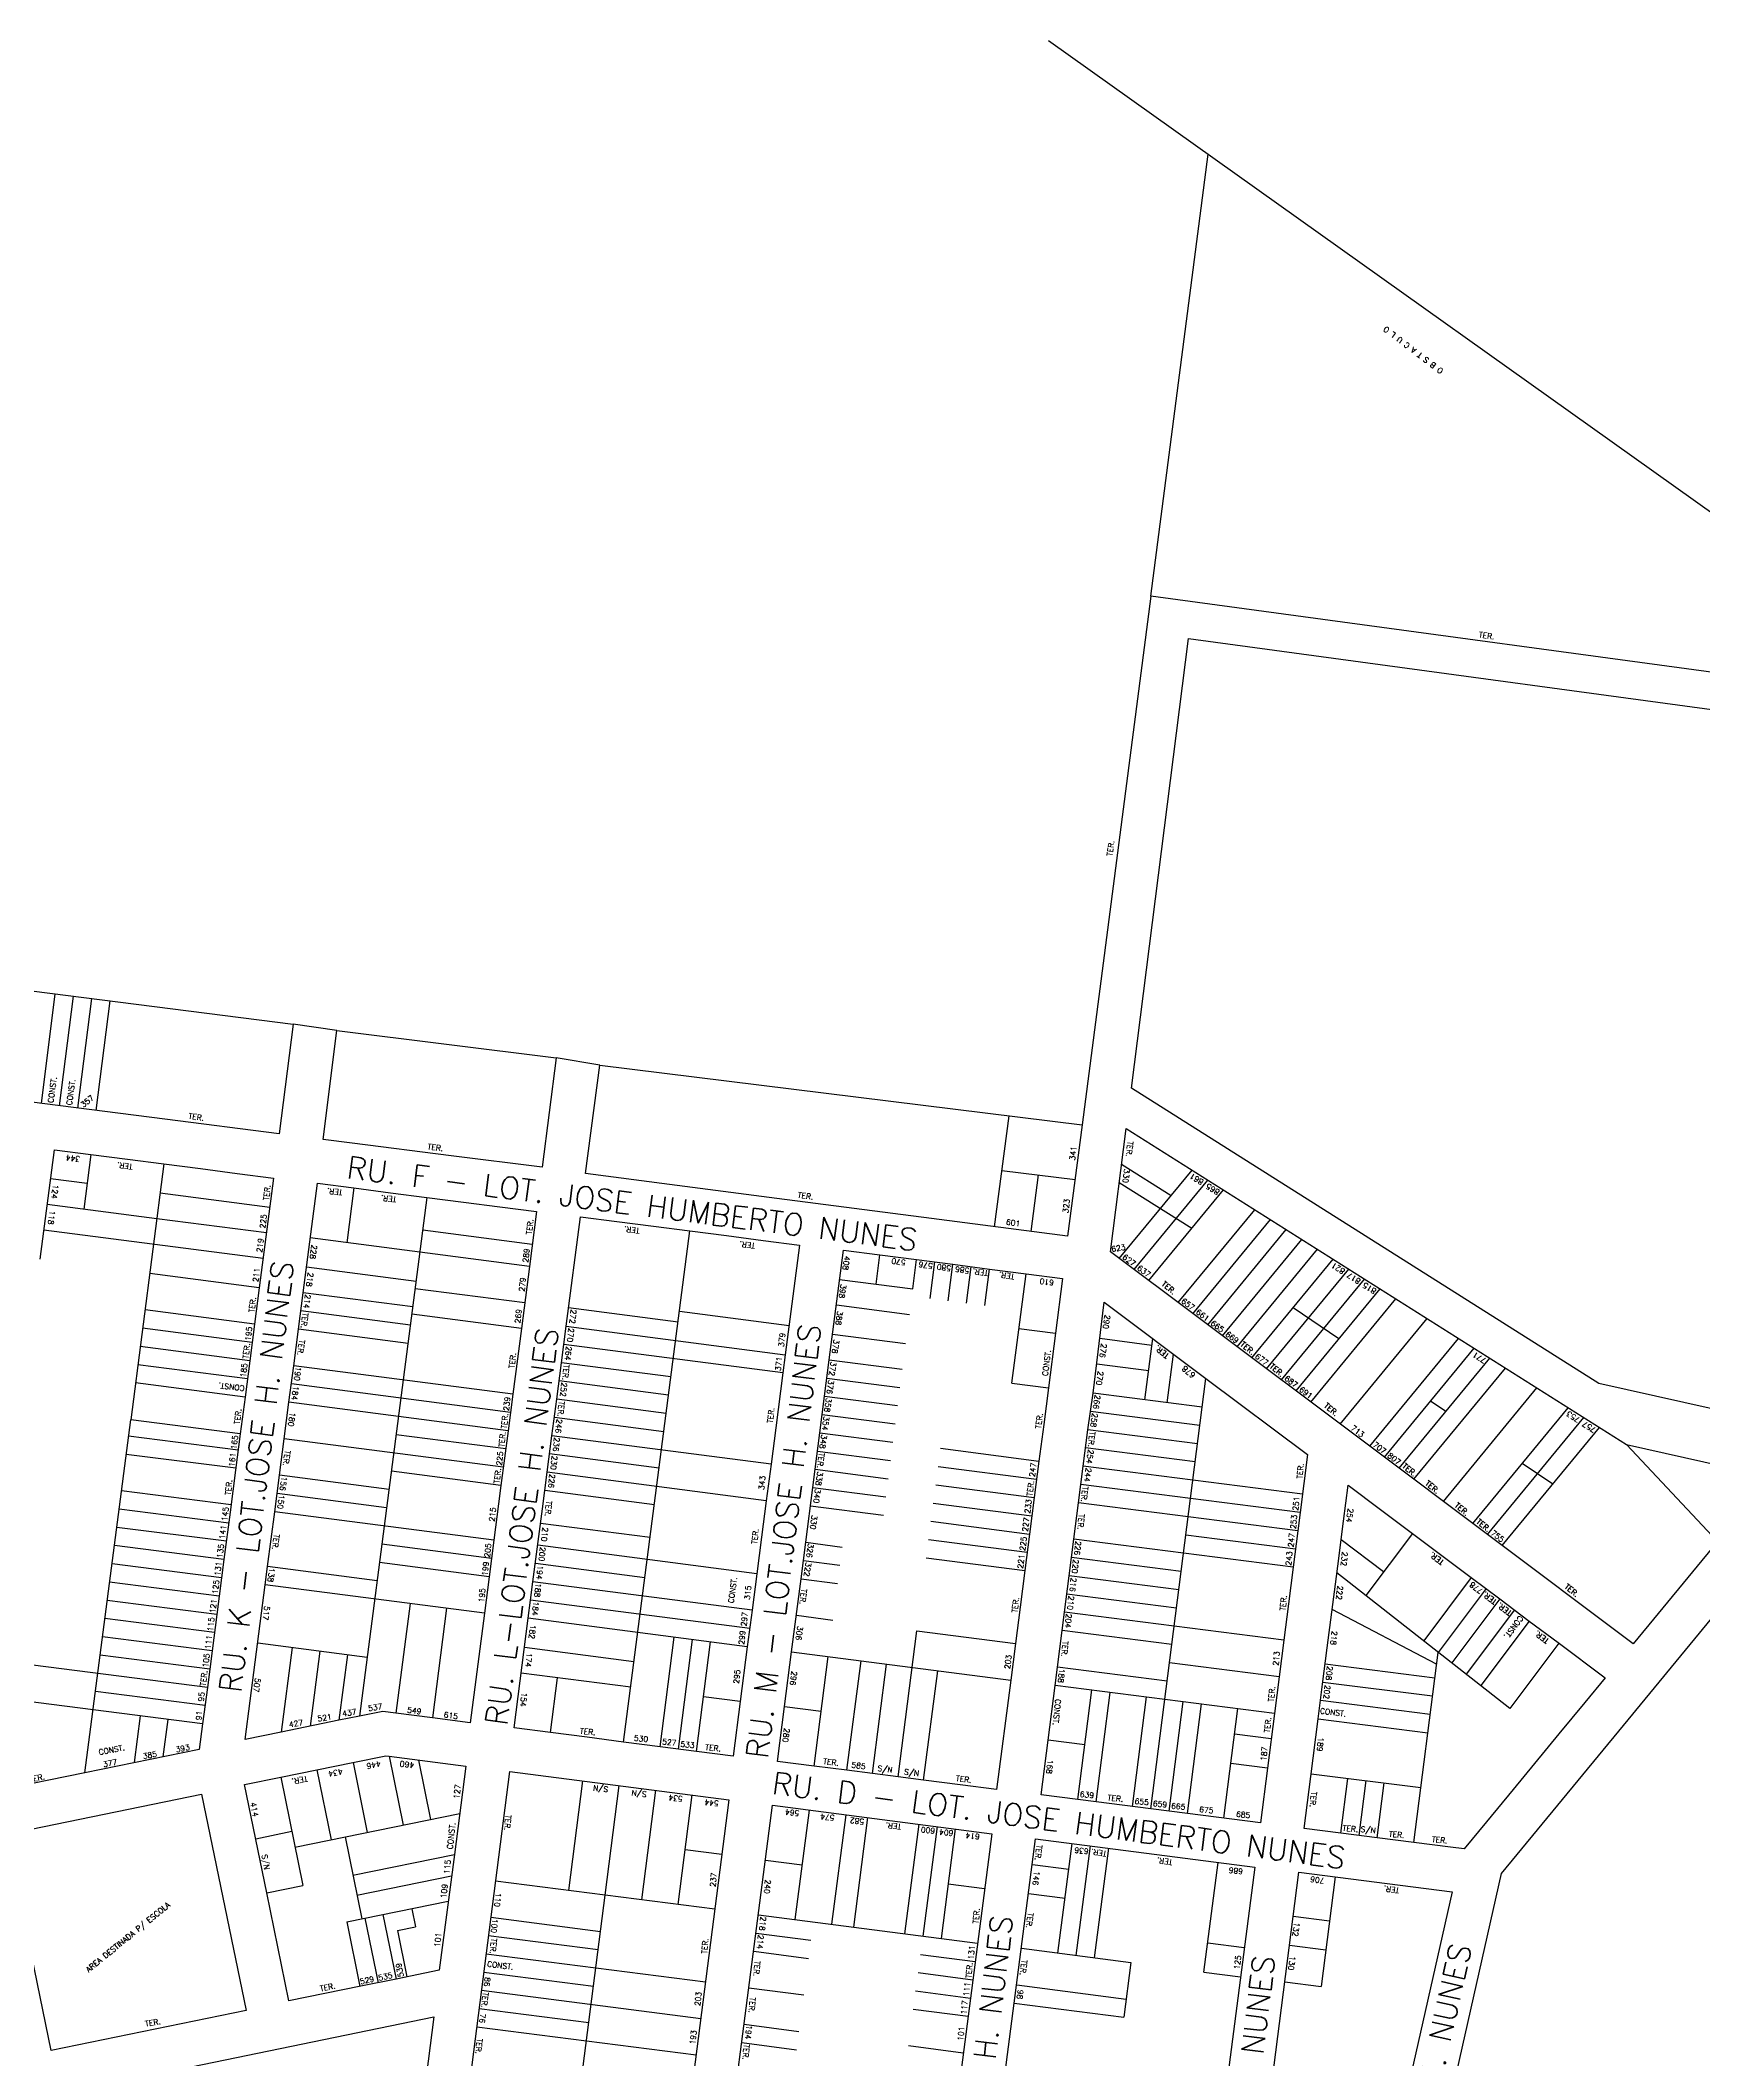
# Model space of a CAD drawing. Extents: x 714896 to 749292, y 8417558 to 8447149.
# Drawn here: x 738343 to 738794, y 8428722 to 8429270 of the extents above; entities that cross this region are included whole.
import ezdxf

# ---------------------------------------------------------------- set-up
doc = ezdxf.new("R2010")
doc.units = 0
doc.header["$MEASUREMENT"] = 0
for name, color, linetype in [('LOTE', 7, 'CONTINUOUS'), ('NUM-PORTA', 7, 'CONTINUOUS'), ('QUADRA', 6, 'CONTINUOUS'), ('TEXTO', 7, 'CONTINUOUS'), ('TEXTODERUA', 3, 'CONTINUOUS')]:
    doc.layers.add(name, color=color, linetype=linetype)
doc.styles.add('ROMANS', font='ROMANS.SHX', dxfattribs={"height": 1.5})

msp = doc.modelspace()

# ---------------------------------------------------------------- linework, layer by layer
at = {"layer": 'LOTE', "color": 7}
for p, q in [((738301.92, 8429016.71), (738411.15, 8429002.79)), ((738707.27, 8428854.04, 477.49), (738695.73, 8428862.69, 477.49)), ((738715.11, 8428864.49, 477.49), (738702.46, 8428847.61, 477.49)), ((738741.57, 8428816.95, 477.49), (738694.59, 8428853.77, 477.49)), ((738731.11, 8428852.5, 477.49), (738718.2, 8428835.27, 477.49)), ((738735.11, 8428849.5, 477.49), (738722.07, 8428832.1, 477.49)), ((738738.87, 8428846.68, 477.49), (738725.83, 8428829.29, 477.49)), ((738721.68, 8428829, 477.49), (738693.33, 8428843.85, 477.49)), ((738742.87, 8428843.68, 477.49), (738729.76, 8428826.2, 477.49)), ((738746.87, 8428840.68, 477.49), (738733.7, 8428823.12, 477.49)), ((738754.87, 8428834.69, 477.49), (738741.57, 8428816.95, 477.49)), ((738721.19, 8428825.17, 477.49), (738691.43, 8428828.97, 477.49)), ((738719.93, 8428815.26, 477.49), (738690.17, 8428819.05, 477.49)), ((738720.56, 8428820.22, 477.49), (738690.8, 8428824.01, 477.49)), ((738689.54, 8428814.09, 477.49), (738719.3, 8428810.3, 477.49)), ((738687.64, 8428799.21, 477.49), (738717.4, 8428795.42, 477.49))]:
    msp.add_line(p, q, dxfattribs=at)
for points in [[(738644.07, 8429119.05), (738659.66, 8429239.14)], [(738342.77, 8428981.26), (738346.56, 8429011.02)], [(738347.73, 8428980.63), (738351.52, 8429010.39)], [(738352.69, 8428979.99), (738356.48, 8429009.75)], [(738357.65, 8428979.36), (738361.44, 8429009.12)], [(738423.03, 8429001.09), (738482.58, 8428993.69)], [(738494.41, 8428991.66), (738625.42, 8428975.49)], [(738601.66, 8428947.8), (738605.57, 8428977.94)], [(738603.64, 8428963.06), (738623.49, 8428960.61)], [(738611.58, 8428946.52), (738613.57, 8428961.84)], [(738635.52, 8428939.15), (738655.31, 8428963.16)], [(738636.15, 8428964.76), (738649.61, 8428956.26)], [(738635.52, 8428959.8), (738655.22, 8428947.35)], [(738639.52, 8428936.16), (738659.56, 8428960.47)], [(738643.52, 8428933.16), (738663.82, 8428957.78)], [(738651.52, 8428927.16), (738672.33, 8428952.41)], [(738655.52, 8428924.16), (738676.59, 8428949.72)], [(738659.52, 8428921.16), (738680.84, 8428947.03)], [(738663.52, 8428918.16), (738685.1, 8428944.34)], [(738667.52, 8428915.16), (738689.36, 8428941.65)], [(738671.53, 8428912.16), (738693.61, 8428938.96)], [(738675.53, 8428909.16), (738697.87, 8428936.27)], [(738679.53, 8428906.16), (738702.12, 8428933.58)], [(738683.53, 8428903.17), (738706.38, 8428930.89)], [(738695.16, 8428917.29), (738682.72, 8428925.74)], [(738687.53, 8428900.17), (738710.64, 8428928.21)], [(738695.53, 8428894.17), (738719.15, 8428922.83)], [(738703.53, 8428888.17), (738727.66, 8428917.45)], [(738707.53, 8428885.17), (738731.92, 8428914.76)], [(738711.53, 8428882.17), (738736.18, 8428912.07)], [(738715.53, 8428879.17), (738740.43, 8428909.38)], [(738723.53, 8428873.17), (738748.94, 8428904)], [(738724.21, 8428897.55), (738720.06, 8428900.37)], [(738731.54, 8428867.18), (738757.46, 8428898.63)], [(738735.54, 8428864.18), (738761.71, 8428895.94)], [(738739.54, 8428861.18), (738765.97, 8428893.25)], [(738797.99, 8428862.26), (738773.23, 8428888.66)], [(738753.25, 8428877.82), (738744.95, 8428883.45)], [(738551.3, 8428789.34), (738547.43, 8428759.59)], [(738561.22, 8428788.05), (738557.35, 8428758.3)], [(738567.17, 8428787.28), (738563.3, 8428757.53)], [(738581.05, 8428785.47), (738577.18, 8428755.72)], [(738586.01, 8428784.83), (738582.14, 8428755.08)], [(738590.97, 8428784.19), (738587.1, 8428754.44)], [(738539.45, 8428775.75), (738549.37, 8428774.46)], [(738618.86, 8428750.49), (738622.72, 8428780.24)], [(738623.82, 8428749.84), (738627.68, 8428779.59)], [(738628.77, 8428749.2), (738632.64, 8428778.95)], [(738658.52, 8428745.33), (738662.39, 8428775.08)], [(738611.9, 8428774.58), (738621.82, 8428773.3)], [(738694.15, 8428771.16), (738690.35, 8428741.4)], [(738589.03, 8428769.31), (738598.95, 8428768.02)], [(738610.87, 8428766.65), (738620.79, 8428765.36)], [(738537.52, 8428760.88), (738597.02, 8428753.15)], [(738682.71, 8428760.52), (738692.63, 8428759.26)], [(738536.87, 8428755.92), (738551.75, 8428753.98)], [(738659.55, 8428753.27), (738669.47, 8428751.98)], [(738536.23, 8428750.96), (738551.11, 8428749.03)], [(738581.5, 8428750.12), (738596.37, 8428748.19)], [(738608.94, 8428751.77), (738638.69, 8428747.91)], [(738638.69, 8428747.91), (738636.76, 8428733.04)], [(738681.7, 8428752.58), (738691.62, 8428751.32)], [(738580.86, 8428745.16), (738595.73, 8428743.23)], [(738658.52, 8428745.33), (738668.44, 8428744.05)], [(738680.44, 8428742.66), (738690.35, 8428741.4)], [(738534.94, 8428741.04), (738549.82, 8428739.11)], [(738580.21, 8428740.2), (738595.09, 8428738.27)], [(738607.01, 8428736.9), (738636.76, 8428733.04)], [(738607.65, 8428741.86), (738637.4, 8428737.99)], [(738533.65, 8428731.13), (738548.53, 8428729.19)], [(738579.57, 8428735.25), (738594.44, 8428733.31)], [(738533.01, 8428726.17), (738547.89, 8428724.23)], [(738578.28, 8428725.33), (738593.15, 8428723.4)]]:
    msp.add_lwpolyline(points, dxfattribs=at)
at = {"layer": 'LOTE', "color": 7, "elevation": 477.49}
for points in [[(738356.24, 8428967.42), (738354.31, 8428952.55)], [(738376.08, 8428964.84), (738367.05, 8428895.36)], [(738355.21, 8428959.49), (738345.3, 8428960.77)], [(738404.8, 8428953.05), (738375.05, 8428956.91)], [(738374.14, 8428949.97), (738344.39, 8428953.83)], [(738402.99, 8428939.16), (738343.49, 8428946.89)], [(738403.9, 8428946.11), (738374.14, 8428949.97)], [(738569.49, 8428932.19), (738570.51, 8428940.13)], [(738401.96, 8428931.23), (738372.21, 8428935.09)], [(738579.41, 8428930.91), (738580.43, 8428938.85)], [(738584.11, 8428928.29), (738585.39, 8428938.21)], [(738589.07, 8428927.65), (738590.35, 8428937.57)], [(738594.03, 8428927.01), (738595.31, 8428936.93)], [(738598.99, 8428926.37), (738600.27, 8428936.29)], [(738606.35, 8428905.26), (738610.18, 8428935.01)], [(738559.57, 8428933.47), (738579.41, 8428930.91)], [(738400.68, 8428921.31), (738370.93, 8428925.18)], [(738558.68, 8428926.53), (738578.51, 8428923.97)], [(738400.03, 8428916.36), (738370.28, 8428920.22)], [(738557.65, 8428918.6), (738577.49, 8428916.04)], [(738608.27, 8428920.14), (738618.18, 8428918.86)], [(738399.39, 8428911.4), (738369.64, 8428915.26)], [(738644.39, 8428915.56), (738630.23, 8428917.43)], [(738642.49, 8428900.74), (738644.62, 8428917.38)], [(738648.53, 8428899.97), (738650.22, 8428913.17)], [(738398.74, 8428906.44), (738368.99, 8428910.3)], [(738556.12, 8428906.69), (738575.95, 8428904.14)], [(738556.76, 8428911.65), (738576.59, 8428909.1)], [(738643.5, 8428908.62), (738629.39, 8428910.48)], [(738644.08, 8428789.65), (738659.02, 8428906.57)], [(738398.1, 8428901.48), (738368.35, 8428905.34)], [(738555.48, 8428901.73), (738575.32, 8428899.18)], [(738606.35, 8428905.26), (738616.27, 8428903.98)], [(738658.02, 8428898.76), (738628.44, 8428902.54)], [(738554.84, 8428896.78), (738574.68, 8428894.22)], [(738657.38, 8428893.8), (738627.72, 8428897.59)], [(738354.6, 8428799.47), (738367.05, 8428895.36)], [(738396.23, 8428887.12), (738366.47, 8428890.91)], [(738396.81, 8428891.56), (738367.05, 8428895.36)], [(738554.2, 8428891.82), (738574.04, 8428889.26)], [(738656.75, 8428888.84), (738626.99, 8428892.64)], [(738395.59, 8428882.16), (738365.83, 8428885.95)], [(738553.56, 8428886.86), (738573.4, 8428884.3)], [(738586.93, 8428887.6), (738613.71, 8428884.14)], [(738656.12, 8428883.88), (738626.36, 8428887.68)], [(738552.92, 8428881.9), (738572.76, 8428879.34)], [(738586.29, 8428882.64), (738613.07, 8428879.19)], [(738685.24, 8428875.12), (738625.73, 8428882.72)], [(738394.3, 8428872.24), (738364.54, 8428876.04)], [(738552.28, 8428876.94), (738572.12, 8428874.38)], [(738585.65, 8428877.68), (738612.43, 8428874.23)], [(738684.61, 8428870.16), (738625.09, 8428877.76)], [(738393.66, 8428867.28), (738363.9, 8428871.08)], [(738551.64, 8428871.98), (738571.48, 8428869.42)], [(738585.01, 8428872.72), (738611.79, 8428869.27)], [(738683.98, 8428865.2), (738624.46, 8428872.8)], [(738393.01, 8428862.33), (738363.25, 8428866.12)], [(738583.73, 8428862.8), (738610.51, 8428859.35)], [(738584.37, 8428867.76), (738611.15, 8428864.31)], [(738682.71, 8428855.28), (738623.19, 8428862.88)], [(738683.34, 8428860.24), (738653.58, 8428864.04)], [(738392.37, 8428857.37), (738362.61, 8428861.16)], [(738550.36, 8428862.06), (738560.28, 8428860.78)], [(738583.09, 8428857.84), (738609.87, 8428854.39)], [(738652.32, 8428854.12), (738622.56, 8428857.92)], [(738391.73, 8428852.41), (738361.97, 8428856.2)], [(738549.09, 8428852.15), (738559, 8428850.87)], [(738549.73, 8428857.1), (738559.64, 8428855.83)], [(738651.68, 8428849.16), (738621.93, 8428852.96)], [(738390.44, 8428842.49), (738360.68, 8428846.28)], [(738391.08, 8428847.45), (738361.32, 8428851.24)], [(738651.05, 8428844.2), (738621.29, 8428848)], [(738389.79, 8428837.53), (738360.03, 8428841.33)], [(738547.81, 8428842.23), (738557.72, 8428840.95)], [(738680.17, 8428835.44), (738620.66, 8428843.04)], [(738389.15, 8428832.58), (738359.39, 8428836.37)], [(738575.42, 8428798.34), (738580.54, 8428838.01)], [(738580.54, 8428838.01), (738607.31, 8428834.55)], [(738649.78, 8428834.28), (738620.02, 8428838.08)], [(738387.86, 8428822.66), (738328.34, 8428830.24)], [(738388.51, 8428827.62), (738358.75, 8428831.41)], [(738546.53, 8428832.31), (738606.04, 8428824.64)], [(738552.61, 8428801.28), (738556.45, 8428831.03)], [(738561.54, 8428800.13), (738565.37, 8428829.88)], [(738715.5, 8428780.54), (738722.07, 8428832.1)], [(738568.48, 8428799.23), (738572.31, 8428828.98)], [(738582.36, 8428797.44), (738586.2, 8428827.19)], [(738648.52, 8428824.36), (738618.76, 8428828.16)], [(738678.91, 8428825.52), (738649.15, 8428829.32)], [(738386.57, 8428812.74), (738327.06, 8428820.33)], [(738387.22, 8428817.7), (738357.46, 8428821.49)], [(738677.64, 8428815.6), (738618.12, 8428823.2)], [(738624.24, 8428792.18), (738628.04, 8428821.94)], [(738629.2, 8428791.55), (738633, 8428821.3)], [(738639.12, 8428790.28), (738642.92, 8428820.04)], [(738368.04, 8428802.21), (738369.68, 8428814.9)], [(738375.87, 8428803.8), (738377.19, 8428813.94)], [(738544.61, 8428817.43), (738554.53, 8428816.15)], [(738649.04, 8428789.01), (738652.84, 8428818.77)], [(738654, 8428788.38), (738657.8, 8428818.14)], [(738663.92, 8428787.11), (738667.72, 8428816.87)], [(738626.14, 8428807.06), (738616.22, 8428808.33)], [(738676.75, 8428808.66), (738666.83, 8428809.93)], [(738437.24, 8428803.95), (738441.05, 8428785.23)], [(738445.16, 8428802.92), (738448.46, 8428786.74)], [(738407.78, 8428798.25), (738413.77, 8428768.85)], [(738417.58, 8428800.24), (738421.45, 8428781.24)], [(738427.43, 8428802.25), (738431.3, 8428783.24)], [(738675.74, 8428800.72), (738665.82, 8428801.99)], [(738695.66, 8428783.06), (738697.56, 8428797.94)], [(738700.62, 8428782.43), (738702.52, 8428797.31)], [(738705.58, 8428781.8), (738707.48, 8428796.68)], [(738411.65, 8428779.24), (738456.38, 8428788.35)], [(738400.98, 8428781.55), (738410.78, 8428783.55)], [(738425.24, 8428782.01), (738429.77, 8428759.76)], [(738427.36, 8428771.62), (738454.94, 8428777.24)], [(738428.45, 8428766.25), (738454.19, 8428771.49)], [(738403.97, 8428766.85), (738413.77, 8428768.85)], [(738425.72, 8428758.93), (738453.29, 8428764.55)], [(738425.72, 8428758.93), (738429.3, 8428741.4)], [(738430.62, 8428759.93), (738434.2, 8428742.39)], [(738435.52, 8428760.93), (738439.09, 8428743.39)], [(738443.36, 8428762.53), (738444.36, 8428757.63)], [(738439.46, 8428756.63), (738444.36, 8428757.63)], [(738439.46, 8428756.63), (738442.03, 8428743.99)]]:
    msp.add_lwpolyline(points, dxfattribs=at)
at = {"layer": 'LOTE', "color": 7, "linetype": 'CONTINUOUS', "elevation": 477.49}
for points in [[(738427.67, 8428958.32), (738425.73, 8428943.44)], [(738447.5, 8428955.74), (738429.2, 8428814.84)], [(738476.09, 8428942.95), (738446.34, 8428946.82)], [(738500.89, 8428807.81), (738518.92, 8428946.64)], [(738475.32, 8428937), (738415.82, 8428944.73)], [(738444.54, 8428932.94), (738414.79, 8428936.8)], [(738443.64, 8428925.99), (738413.89, 8428929.86)], [(738474.03, 8428927.09), (738444.28, 8428930.95)], [(738442.99, 8428921.04), (738413.24, 8428924.9)], [(738473.13, 8428920.15), (738443.38, 8428924.01)], [(738515.7, 8428921.85), (738485.95, 8428925.72)], [(738516.09, 8428924.83), (738545.84, 8428920.96)], [(738442.35, 8428916.08), (738412.6, 8428919.94)], [(738485.31, 8428920.76), (738544.81, 8428913.03)], [(738544.16, 8428908.07), (738484.66, 8428915.8)], [(738470.81, 8428902.3), (738411.31, 8428910.02)], [(738513.77, 8428906.98), (738484.02, 8428910.84)], [(738470.17, 8428897.34), (738410.67, 8428905.07)], [(738513.13, 8428902.02), (738483.38, 8428905.88)], [(738469.52, 8428892.38), (738410.02, 8428900.11)], [(738511.84, 8428892.1), (738482.09, 8428895.96)], [(738512.48, 8428897.06), (738482.73, 8428900.92)], [(738468.23, 8428882.46), (738408.73, 8428890.19)], [(738468.88, 8428887.42), (738439.13, 8428891.29)], [(738540.94, 8428883.28), (738481.44, 8428891.01)], [(738510.55, 8428882.18), (738480.8, 8428886.05)], [(738437.2, 8428876.41), (738407.45, 8428880.27)], [(738467.59, 8428877.5), (738437.84, 8428881.37)], [(738539.66, 8428873.36), (738480.16, 8428881.09)], [(738436.55, 8428871.45), (738406.8, 8428875.32)], [(738509.26, 8428872.27), (738479.51, 8428876.13)], [(738465.66, 8428862.63), (738406.16, 8428870.36)], [(738508.1, 8428863.34), (738478.35, 8428867.21)], [(738465.01, 8428857.67), (738435.26, 8428861.53)], [(738537.08, 8428853.53), (738477.58, 8428861.26)], [(738433.98, 8428851.62), (738404.23, 8428855.48)], [(738464.37, 8428852.71), (738434.62, 8428856.58)], [(738506.69, 8428852.43), (738476.94, 8428856.3)], [(738463.08, 8428842.8), (738403.58, 8428850.52)], [(738535.15, 8428838.65), (738475.65, 8428846.38)], [(738535.79, 8428843.61), (738476.29, 8428851.34)], [(738442.9, 8428845.42), (738439.04, 8428815.67)], [(738452.82, 8428844.13), (738448.96, 8428814.38)], [(738534.5, 8428833.7), (738475, 8428841.42)], [(738510.81, 8428806.52), (738514.63, 8428836.28)], [(738515.77, 8428805.88), (738519.58, 8428835.63)], [(738431.27, 8428830.79), (738401.52, 8428834.66)], [(738410.9, 8428833.44), (738407.92, 8428810.5)], [(738418.41, 8428832.46), (738415.76, 8428812.1)], [(738425.91, 8428831.49), (738423.6, 8428813.7)], [(738503.72, 8428829.63), (738473.97, 8428833.49)], [(738520.72, 8428805.23), (738524.54, 8428834.99)], [(738502.82, 8428822.68), (738473.07, 8428826.55)], [(738481.06, 8428810.38), (738482.97, 8428825.26)], [(738532.57, 8428818.82), (738522.63, 8428820.11)]]:
    msp.add_lwpolyline(points, dxfattribs=at)
at = {"layer": 'LOTE', "color": 7, "linetype": 'CONTINUOUS'}
for points in [[(738485.98, 8428767.48), (738489.8, 8428797.23)], [(738495.9, 8428766.2), (738499.72, 8428795.96)], [(738505.82, 8428764.93), (738509.64, 8428794.69)], [(738515.74, 8428763.66), (738519.56, 8428793.42)], [(738527.57, 8428777.26), (738517.65, 8428778.54)], [(738525.66, 8428762.39), (738466.15, 8428770.02)], [(738481.9, 8428657.1), (738495.9, 8428766.2)], [(738494.63, 8428756.29), (738464.87, 8428760.11)], [(738493.99, 8428751.33), (738464.24, 8428755.15)], [(738523.11, 8428742.55), (738463.6, 8428750.19)], [(738492.72, 8428741.41), (738462.97, 8428745.23)], [(738521.84, 8428732.63), (738462.33, 8428740.27)], [(738491.45, 8428731.49), (738461.69, 8428735.31)], [(738520.57, 8428722.71), (738461.06, 8428730.35)]]:
    msp.add_lwpolyline(points, dxfattribs=at)
at = {"layer": 'QUADRA', "color": 6}
for points in [[(738616.27, 8429270.05), (738837.23, 8429112.67)], [(738836.27, 8429092.96), (738644.07, 8429119.05), (738625.42, 8428975.49), (738621.49, 8428945.23), (738584.53, 8428950.03), (738542.54, 8428955.48), (738513.4, 8428959.27), (738490.59, 8428962.23), (738494.41, 8428991.66), (738482.58, 8428993.69), (738478.78, 8428963.93), (738454.03, 8428967.08), (738427.22, 8428970.5), (738419.27, 8428971.51), (738423.03, 8429001.09), (738411.15, 8429002.79), (738407.36, 8428973.03), (738376.33, 8428976.98), (738311.03, 8428985.3)], [(738797.99, 8428862.26), (738775.11, 8428834.51), (738735.54, 8428864.18), (738703.53, 8428888.17), (738656.91, 8428923.12), (738633.12, 8428940.95), (738637.39, 8428974.48), (738773.23, 8428888.66), (738831.02, 8428875.69)], [(738812, 8428688.3), (738760.21, 8428663.37), (738709.27, 8428638.87), (738722.64, 8428698.14), (738739.32, 8428772.11), (738771.16, 8428810.8), (738806.08, 8428853.21)]]:
    msp.add_lwpolyline(points, dxfattribs=at)
for points in [[(738835.78, 8429082.93), (738826.45, 8428891.58), (738765.78, 8428905.19), (738638.79, 8428985.43), (738654.35, 8429107.56), (738835.78, 8429082.93)], [(738452.15, 8428660.92), (738469.97, 8428799.78), (738529.48, 8428792.14), (738511.66, 8428653.28), (738511.66, 8428653.28)], [(738582.85, 8428644.06), (738523.35, 8428651.79), (738541.38, 8428790.63), (738600.88, 8428782.9)], [(738654.27, 8428634.96), (738594.77, 8428642.69), (738612.8, 8428781.52), (738672.3, 8428773.8)], [(738695.47, 8428632.25), (738695.47, 8428632.25), (738691.54, 8428630.36), (738666.53, 8428633.55), (738684.23, 8428772.42), (738725.89, 8428767.12)], [(738440.35, 8428662.31), (738440.35, 8428662.31), (738417.29, 8428665.31), (738360.02, 8428653.49), (738347.9, 8428712.26), (738449.38, 8428733.19)]]:
    msp.add_lwpolyline(points, close=True, dxfattribs=at)
at = {"layer": 'QUADRA', "color": 6, "elevation": 477.49}
msp.add_lwpolyline([(738342.46, 8428938.96), (738346.33, 8428968.71), (738346.33, 8428968.71), (738356.24, 8428967.42), (738366.16, 8428966.13), (738376.08, 8428964.84), (738385.99, 8428963.56), (738395.91, 8428962.27), (738405.83, 8428960.98), (738401.96, 8428931.23), (738400.68, 8428921.31), (738399.39, 8428911.4), (738398.1, 8428901.48), (738396.81, 8428891.56), (738395.52, 8428881.65), (738394.04, 8428870.26), (738392.37, 8428857.37), (738391.73, 8428852.41), (738390.44, 8428842.49), (738389.15, 8428832.58), (738387.86, 8428822.66), (738386.57, 8428812.74), (738385.67, 8428805.8), (738354.6, 8428799.47), (738330.51, 8428794.56)], dxfattribs=at)
for points in [[(738459.22, 8428813.05), (738448.96, 8428814.38), (738439.04, 8428815.67), (738435.52, 8428816.12), (738429.2, 8428814.84), (738423.6, 8428813.7), (738407.92, 8428810.5), (738398.12, 8428808.51), (738403.58, 8428850.52), (738404.23, 8428855.48), (738406.16, 8428870.36), (738407.45, 8428880.27), (738408.73, 8428890.19), (738410.02, 8428900.11), (738411.31, 8428910.02), (738412.6, 8428919.94), (738413.89, 8428929.86), (738417.75, 8428959.61), (738427.67, 8428958.32), (738437.58, 8428957.03), (738447.5, 8428955.74), (738457.42, 8428954.46), (738467.33, 8428953.17), (738477.25, 8428951.88), (738475.32, 8428937), (738473.13, 8428920.15), (738470.81, 8428902.3), (738469.52, 8428892.38), (738467.59, 8428877.5), (738466.95, 8428872.55), (738465.66, 8428862.63), (738464.37, 8428852.71), (738463.08, 8428842.8), (738459.22, 8428813.05)], [(738530.64, 8428803.95), (738520.72, 8428805.23), (738510.81, 8428806.52), (738500.89, 8428807.81), (738490.97, 8428809.1), (738481.06, 8428810.38), (738471.14, 8428811.67), (738475, 8428841.42), (738475.65, 8428846.38), (738476.29, 8428851.34), (738478.87, 8428871.17), (738480.16, 8428881.09), (738481.44, 8428891.01), (738482.73, 8428900.92), (738484.02, 8428910.84), (738485.31, 8428920.76), (738489.17, 8428950.51), (738499.09, 8428949.22), (738509.01, 8428947.93), (738518.92, 8428946.64), (738528.84, 8428945.36), (738538.76, 8428944.07), (738548.67, 8428942.78), (738544.81, 8428913.03), (738544.16, 8428908.07), (738542.23, 8428893.2), (738540.94, 8428883.28), (738539.66, 8428873.36), (738538.37, 8428863.45), (738537.08, 8428853.53), (738535.79, 8428843.61), (738534.5, 8428833.7), (738530.64, 8428803.95)], [(738602.2, 8428794.88), (738592.28, 8428796.16), (738582.36, 8428797.44), (738575.42, 8428798.34), (738561.54, 8428800.13), (738552.61, 8428801.28), (738542.69, 8428802.56), (738544.61, 8428817.43), (738546.53, 8428832.31), (738549.09, 8428852.15), (738550.36, 8428862.06), (738552.28, 8428876.94), (738552.92, 8428881.9), (738554.2, 8428891.82), (738555.48, 8428901.73), (738556.76, 8428911.65), (738560.59, 8428941.41), (738570.51, 8428940.13), (738580.43, 8428938.85), (738590.35, 8428937.57), (738600.27, 8428936.29), (738610.18, 8428935.01), (738620.1, 8428933.73), (738616.27, 8428903.98), (738614.99, 8428894.06), (738613.71, 8428884.14), (738612.43, 8428874.23), (738611.15, 8428864.31), (738609.87, 8428854.39), (738608.59, 8428844.47), (738607.31, 8428834.55), (738606.04, 8428824.64), (738602.2, 8428794.88)], [(738673.84, 8428785.84), (738654, 8428788.38), (738644.08, 8428789.65), (738629.2, 8428791.55), (738624.24, 8428792.18), (738614.32, 8428793.45), (738618.12, 8428823.2), (738619.39, 8428833.12), (738620.66, 8428843.04), (738621.93, 8428852.96), (738623.19, 8428862.88), (738624.46, 8428872.8), (738625.73, 8428882.72), (738626.99, 8428892.64), (738628.44, 8428902.57), (738631.42, 8428927.28), (738659.02, 8428906.57), (738686.62, 8428885.87), (738684.61, 8428870.16), (738683.98, 8428865.2), (738682.71, 8428855.28), (738681.44, 8428845.36), (738680.17, 8428835.44), (738678.91, 8428825.52), (738677.64, 8428815.6), (738673.84, 8428785.84)], [(738729.19, 8428778.79), (738725.42, 8428779.27), (738715.5, 8428780.54), (738705.58, 8428781.8), (738695.66, 8428783.06), (738685.74, 8428784.33), (738687.54, 8428798.42), (738689.54, 8428814.09), (738690.74, 8428823.51), (738692, 8428833.43), (738694.47, 8428852.8), (738694.83, 8428855.61), (738696.38, 8428867.83), (738697.63, 8428877.6), (738706.44, 8428870.99), (738715.11, 8428864.49), (738722.43, 8428859), (738731.11, 8428852.5), (738738.87, 8428846.68), (738746.87, 8428840.68), (738754.67, 8428834.84), (738767.47, 8428825.24), (738761.99, 8428818.58), (738754.91, 8428810), (738748.27, 8428801.94), (738742.47, 8428794.9), (738735.21, 8428786.1), (738729.19, 8428778.79)], [(738450.85, 8428745.79), (738439.09, 8428743.39), (738429.56, 8428741.45), (738419.76, 8428739.45), (738409.96, 8428737.46), (738403.97, 8428766.85), (738397.98, 8428796.25), (738407.78, 8428798.25), (738417.58, 8428800.24), (738427.38, 8428802.24), (738436.34, 8428804.06), (738437.24, 8428803.95), (738458.06, 8428801.24), (738454.94, 8428777.24), (738450.85, 8428745.79)], [(738333.36, 8428782.77), (738386.24, 8428793.68), (738398.36, 8428734.92), (738345.48, 8428724.01), (738333.36, 8428782.77)]]:
    msp.add_lwpolyline(points, close=True, dxfattribs=at)

# ---------------------------------------------------------------- texts
at = {"layer": 'NUM-PORTA', "style": 'ROMANS'}
for s, height, rotation, p in [('357', 1.5, 38.979, (738354.23, 8428980.08, 954.98)), ('344', 1.5, 173.3695, (738353.35, 8428966.88, 1432.47)), ('341', 1.5, 83.1179, (738623.48, 8428965.72, 954.98)), ('330', 1.5, 263.1179, (738636.86, 8428963.59, 954.98)), ('861', 1.5, 147.6936, (738658.56, 8428960.33, 954.98)), ('124', 1.5, 262.3695, (738345.98, 8428959.31, 1432.47)), ('865', 1.5, 147.6936, (738662.91, 8428957.58, 954.98)), ('118', 1.5, 262.3695, (738345.07, 8428952.27, 1432.47)), ('225', 1.5, 83.3695, (738403.56, 8428947.25, 1432.47)), ('323', 1.5, 83.1179, (738621.62, 8428951.42, 954.98)), ('601', 1.5, 352.0363, (738604.67, 8428948.36, 954.98)), ('219', 1.5, 83.3695, (738402.71, 8428940.72, 1432.47)), ('228', 1.5, 262.1886, (738416.19, 8428942.94, 477.49)), ('289', 1.5, 84.1286, (738474.98, 8428937.99, 477.49)), ('408', 1.5, 262.2829, (738560.88, 8428939.93, 954.98)), ('623', 1.5, 9.0539, (738633.47, 8428940.94, 954.98)), ('627', 1.5, 323.2821, (738636.2, 8428939.24, 954.98)), ('211', 1.5, 83.3695, (738401.67, 8428932.69, 1432.47)), ('218', 1.5, 262.1886, (738415.21, 8428935.42, 477.49)), ('570', 1.5, 172.2829, (738577.59, 8428938.76, 954.98)), ('576', 1.5, 172.2829, (738584.94, 8428937.81, 954.98)), ('580', 1.5, 172.2829, (738589.9, 8428937.17, 954.98)), ('586', 1.5, 172.2829, (738594.86, 8428936.53, 954.98)), ('637', 1.5, 322.9003, (738640.21, 8428936.27, 954.98)), ('821', 1.5, 147.6936, (738696.96, 8428936.07, 954.98)), ('817', 1.5, 147.6936, (738701.22, 8428933.38, 954.98)), ('214', 1.5, 262.1886, (738414.44, 8428929.5, 477.49)), ('279', 1.5, 84.1286, (738473.95, 8428930.09, 477.49)), ('398', 1.5, 262.2829, (738559.89, 8428932.26, 954.98)), ('610', 1.5, 172.8276, (738617.84, 8428933.28, 954.98)), ('815', 1.5, 147.6936, (738705.47, 8428930.69, 954.98)), ('269', 1.5, 84.1286, (738472.83, 8428921.5, 477.49)), ('272', 1.5, 264.1286, (738486.6, 8428925.36)), ('388', 1.5, 262.2829, (738558.95, 8428924.96, 954.98)), ('290', 1.5, 261.8991, (738631.59, 8428923.94, 954.98)), ('657', 1.5, 322.9003, (738652.19, 8428927.29, 954.98)), ('661', 1.5, 322.9003, (738656.16, 8428924.31, 954.98)), ('195', 1.5, 83.3695, (738399.59, 8428916.71, 1432.47)), ('270', 1.5, 264.1286, (738485.95, 8428920.35)), ('379', 1.5, 84.1286, (738544.42, 8428915.08)), ('665', 1.5, 322.9003, (738660.17, 8428921.3, 954.98)), ('669', 1.5, 322.9003, (738664.17, 8428918.31, 954.98)), ('264', 1.5, 264.1286, (738485.31, 8428915.39)), ('378', 1.5, 262.2829, (738557.96, 8428917.26, 954.98)), ('276', 1.5, 261.8991, (738630.65, 8428916.13, 954.98)), ('677', 1.5, 322.9003, (738672.21, 8428912.28, 954.98)), ('771', 1.5, 147.6936, (738735.35, 8428911.82, 954.98)), ('185', 1.5, 83.3695, (738398.3, 8428906.79, 1432.47)), ('190', 1.5, 262.1886, (738411.89, 8428909.86, 477.49)), ('371', 1.5, 84.1286, (738543.57, 8428908.53)), ('372', 1.5, 262.2829, (738557.17, 8428911.19, 954.98)), ('270', 1.5, 261.8991, (738629.75, 8428908.65, 954.98)), ('678', 1.5, 140.8943, (738656.33, 8428907.71, 954.98)), ('687', 1.5, 322.9003, (738680.21, 8428906.28, 954.98)), ('184', 1.5, 262.1886, (738411.21, 8428904.59, 477.49)), ('239', 1.5, 84.1286, (738469.74, 8428897.67, 477.49)), ('252', 1.5, 264.1286, (738484.03, 8428905.53)), ('358', 1.5, 262.2829, (738555.9, 8428901.32, 954.98)), ('376', 1.5, 262.2829, (738556.54, 8428906.24, 954.98)), ('266', 1.5, 261.8991, (738628.91, 8428902.19, 954.98)), ('691', 1.5, 322.9003, (738684.21, 8428903.28, 954.98)), ('180', 1.5, 262.1886, (738410.28, 8428897.45, 477.49)), ('354', 1.5, 262.2829, (738555.26, 8428896.36, 954.98)), ('258', 1.5, 261.8991, (738628.19, 8428897.25, 954.98)), ('753', 1.5, 147.6936, (738760.81, 8428895.74, 954.98)), ('165', 1.5, 83.3695, (738395.76, 8428887.22, 1432.47)), ('236', 1.5, 264.1286, (738482.09, 8428890.63)), ('246', 1.5, 264.1286, (738482.74, 8428895.59)), ('348', 1.5, 262.2829, (738554.62, 8428891.4, 954.98)), ('713', 1.5, 322.9003, (738698.23, 8428892.77, 954.98)), ('757', 1.5, 147.6936, (738765.15, 8428892.99, 954.98)), ('161', 1.5, 83.3695, (738395.15, 8428882.49, 1432.47)), ('225', 1.5, 84.1286, (738467.81, 8428882.85, 477.49)), ('230', 1.5, 264.1286, (738481.45, 8428885.67)), ('254', 1.5, 261.8991, (738627.09, 8428887.36, 954.98)), ('707', 1.5, 322.9003, (738704.2, 8428888.3, 954.98)), ('807', 1.5, 322.9003, (738708.18, 8428885.32, 954.98)), ('156', 1.5, 262.1886, (738408.01, 8428879.98, 477.49)), ('226', 1.5, 264.1286, (738480.8, 8428880.71)), ('338', 1.5, 262.2829, (738553.55, 8428881.36, 954.98)), ('247', 1.5, 82.8276, (738612.53, 8428879.73, 954.98)), ('244', 1.5, 261.8991, (738626.46, 8428882.4, 954.98)), ('150', 1.5, 262.1886, (738407.37, 8428875.02, 477.49)), ('340', 1.5, 262.2829, (738552.94, 8428876.61, 954.98)), ('251', 1.5, 84.3526, (738684.07, 8428870.57, 954.98)), ('145', 1.5, 83.3695, (738393.23, 8428867.76, 1432.47)), ('215', 1.5, 84.1286, (738465.84, 8428867.64, 477.49)), ('330', 1.5, 262.2829, (738552.02, 8428869.49, 954.98)), ('227', 1.5, 82.8276, (738610.61, 8428864.85, 954.98)), ('233', 1.5, 82.8276, (738611.25, 8428869.81, 954.98)), ('253', 1.5, 84.3526, (738683.44, 8428865.61, 954.98)), ('254', 1.5, 261.6708, (738697.63, 8428871.37, 1432.47)), ('141', 1.5, 83.3695, (738392.59, 8428862.8, 1432.47)), ('210', 1.5, 264.1286, (738478.92, 8428866.18)), ('225', 1.5, 82.8276, (738609.94, 8428859.67, 954.98)), ('247', 1.5, 84.3526, (738682.81, 8428860.65, 954.98)), ('755', 1.5, 322.9003, (738736.24, 8428864.28, 954.98)), ('135', 1.5, 83.3695, (738391.93, 8428857.72, 1432.47)), ('205', 1.5, 84.1286, (738464.57, 8428857.86, 477.49)), ('200', 1.5, 264.1286, (738478.22, 8428860.81)), ('326', 1.5, 262.2829, (738551.03, 8428861.82, 954.98)), ('221', 1.5, 82.8276, (738609.32, 8428854.85, 954.98)), ('220', 1.5, 264.3526, (738623.01, 8428857.5, 954.98)), ('226', 1.5, 264.3526, (738623.65, 8428862.46, 954.98)), ('243', 1.5, 84.3526, (738682.17, 8428855.69, 954.98)), ('232', 1.5, 264.3526, (738696.06, 8428859.53, 1432.47)), ('131', 1.5, 83.3695, (738391.3, 8428852.89, 1432.47)), ('138', 1.5, 262.6111, (738404.7, 8428855.17, 477.49)), ('199', 1.5, 84.1286, (738463.92, 8428852.9, 477.49)), ('194', 1.5, 264.1286, (738477.57, 8428855.85)), ('322', 1.5, 262.2829, (738550.37, 8428856.7, 954.98)), ('216', 1.5, 264.3526, (738622.38, 8428852.54, 954.98)), ('125', 1.5, 83.3695, (738390.66, 8428847.93, 1432.47)), ('195', 1.5, 84.1286, (738462.99, 8428845.68, 477.49)), ('188', 1.5, 264.1286, (738477.04, 8428851.03)), ('315', 1.5, 84.1286, (738535.17, 8428846.37)), ('210', 1.5, 264.3526, (738621.75, 8428847.58, 954.98)), ('222', 1.5, 264.3526, (738694.78, 8428850.35, 1432.47)), ('778', 1.5, 142.8468, (738734.43, 8428849.1, 1432.47)), ('115', 1.5, 83.3695, (738389.34, 8428837.8, 1432.47)), ('121', 1.5, 83.3695, (738389.98, 8428842.72, 1432.47)), ('517', 1.5, 262.6111, (738403.36, 8428844.82, 477.49)), ('184', 1.5, 264.1286, (738476.39, 8428846.04)), ('297', 1.5, 84.1286, (738534.23, 8428839.15)), ('204', 1.5, 264.3526, (738621.13, 8428842.72, 954.98)), ('111', 1.5, 83.3695, (738388.71, 8428832.92, 1432.47)), ('182', 1.5, 264.1286, (738475.57, 8428839.72)), ('299', 1.5, 84.1286, (738533.59, 8428834.19)), ('306', 1.5, 262.2829, (738548.14, 8428839.38, 954.98)), ('218', 1.5, 264.3526, (738693.22, 8428838.06, 1432.47)), ('105', 1.5, 83.3695, (738388.06, 8428827.96, 1432.47)), ('174', 1.5, 264.1286, (738474.58, 8428832.08)), ('203', 1.5, 82.8276, (738605.8, 8428827.56, 954.98)), ('213', 1.5, 84.3526, (738678.7, 8428828.53, 954.98)), ('507', 1.5, 262.6111, (738400.82, 8428825.25, 477.49)), ('295', 1.5, 84.1286, (738532.21, 8428823.56)), ('296', 1.5, 262.2829, (738546.56, 8428827.14, 954.98)), ('188', 1.5, 264.3526, (738619.22, 8428827.79, 954.98)), ('208', 1.5, 264.3526, (738691.99, 8428828.48, 1432.47)), ('95', 1.5, 85.2647, (738386.88, 8428818.76, 1432.47)), ('154', 1.5, 264.1286, (738473.18, 8428821.33)), ('202', 1.5, 264.3526, (738691.35, 8428823.38, 1432.47)), ('91', 1.5, 85.2647, (738386.22, 8428813.68, 1432.47)), ('427', 1.5, 9.4201, (738410.13, 8428811.77, 954.98)), ('521', 1.5, 9.4201, (738417.92, 8428813.36, 954.98)), ('437', 1.5, 9.4201, (738424.64, 8428814.72, 954.98)), ('537', 1.5, 9.4201, (738431.67, 8428816.16, 954.98)), ('549', 1.5, 352.3617, (738442.06, 8428815.81, 954.98)), ('615', 1.5, 352.3617, (738451.98, 8428814.52, 954.98)), ('530', 1.5, 354.1286, (738503.64, 8428808.17, 477.49)), ('527', 1.5, 354.1286, (738511.31, 8428807.18, 477.49)), ('533', 1.5, 354.1286, (738516.26, 8428806.53, 477.49)), ('280', 1.5, 262.2829, (738544.56, 8428811.64, 954.98)), ('189', 1.5, 264.3526, (738689.53, 8428809.14, 1432.47)), ('377', 1.5, 10.7423, (738359.67, 8428800.97, 954.98)), ('385', 1.5, 10.7423, (738370.48, 8428803.17, 954.98)), ('393', 1.5, 10.7423, (738379.4, 8428804.98, 954.98)), ('446', 1.529, 190.7643, (738434.81, 8428802.69, 205.02)), ('460', 1.529, 173.768, (738444.11, 8428802.25, -272.47)), ('168', 1.5, 264.3526, (738616.06, 8428803.07, 954.98)), ('187', 1.5, 84.3526, (738675.4, 8428802.63, 954.98)), ('434', 1.529, 190.7643, (738424.44, 8428800.58, 205.02)), ('585', 1.5, 352.8276, (738562.69, 8428800.88, 954.98)), ('S/N', 1.5, 352.8276, (738569.77, 8428799.97, 954.98)), ('S/N', 1.5, 352.8276, (738576.99, 8428799.03, 954.98)), ('127', 1.529, 83.768, (738456.23, 8428792.31, -272.47)), ('S/N', 1.5, 174.1286, (738496.79, 8428795.69, 477.49)), ('S/N', 1.5, 174.1286, (738507.23, 8428794.35, 477.49)), ('534', 1.5, 174.1286, (738517.01, 8428793.09, 477.49)), ('544', 1.5, 174.1286, (738526.78, 8428791.84, 477.49)), ('639', 1.5, 354.3526, (738624.74, 8428792.93, 954.98)), ('655', 1.5, 354.3526, (738639.62, 8428791.03, 954.98)), ('659', 1.5, 354.3526, (738644.58, 8428790.39, 954.98)), ('414', 1.529, 280.7643, (738399.51, 8428791.28, 205.02)), ('564', 1.5, 174.3526, (738548.69, 8428789.19, 477.49)), ('574', 1.5, 174.3526, (738558.23, 8428787.95, 477.49)), ('582', 1.5, 174.3526, (738566.29, 8428786.9, 477.49)), ('665', 1.5, 354.3526, (738649.54, 8428789.76, 954.98)), ('675', 1.5, 354.3526, (738657.17, 8428788.78, 954.98)), ('685', 1.5, 354.3526, (738667.17, 8428787.51, 954.98)), ('600', 1.5, 174.3526, (738585.56, 8428784.4, 477.49)), ('604', 1.5, 174.3526, (738590.52, 8428783.76, 477.49)), ('614', 1.5, 174.3526, (738597.68, 8428782.83, 477.49)), ('S/N', 1.5, 354.3526, (738700.99, 8428783.41, 954.98)), ('115', 1.529, 83.768, (738453.57, 8428771.84, -272.47)), ('636', 1.5, 174.3526, (738627.25, 8428778.83, 477.49)), ('237', 1.5, 84.1286, (738525.83, 8428768.4, 477.49)), ('240', 1.5, 264.3526, (738539.4, 8428770.5, 477.49)), ('146', 1.5, 262.4043, (738612.44, 8428772.83, 477.49)), ('686', 1.5, 174.3526, (738669.18, 8428773.38, 477.49)), ('706', 1.5, 172.3914, (738691.31, 8428770.82, 477.49)), ('109', 1.529, 83.768, (738452.72, 8428765.27, -272.47)), ('110', 1.5, 264.1286, (738466.16, 8428766.91, 477.49)), ('100', 1.5, 264.1286, (738465.25, 8428759.84, 477.49)), ('218', 1.5, 264.3526, (738538.11, 8428760.46, 477.49)), ('101', 1.529, 83.768, (738451, 8428752.04, -272.47)), ('214', 1.5, 264.3526, (738537.46, 8428755.5, 477.49)), ('132', 1.5, 262.3914, (738683.04, 8428758.9, 477.49)), ('539', 1.5, 102.3751, (738441.23, 8428744.12, 954.98)), ('131', 1.5, 84.3526, (738595.94, 8428748.64, 477.49)), ('125', 1.5, 82.7752, (738668.15, 8428745.93, 477.49)), ('130', 1.5, 262.3914, (738681.87, 8428749.74, 477.49)), ('529', 1.5, 12.3751, (738429.49, 8428741.94, 954.98)), ('535', 1.5, 12.3751, (738434.46, 8428742.95, 954.98)), ('86', 1.5, 264.1286, (738463.22, 8428744.01, 477.49)), ('111', 1.5, 84.3526, (738594.65, 8428738.67, 477.49)), ('203', 1.5, 84.1286, (738521.68, 8428736.01, 477.49)), ('117', 1.5, 84.3526, (738594, 8428733.71, 477.49)), ('98', 1.5, 262.4043, (738608, 8428740.6, 477.49)), ('76', 1.5, 264.1286, (738461.95, 8428734.09, 477.49)), ('193', 1.5, 84.1286, (738520.34, 8428725.58, 477.49)), ('194', 1.5, 264.3526, (738534.27, 8428730.95, 477.49)), ('101', 1.5, 84.3526, (738593.08, 8428726.59, 477.49))]:
    msp.add_text(s, height=height, rotation=rotation, dxfattribs=at).set_placement(p)
at = {"layer": 'NUM-PORTA', "color": 7, "style": 'ROMANS'}
msp.add_text('S/N', height=1.529, rotation=280.572, dxfattribs=at).set_placement((738402.57, 8428777.12, 205.02))
at = {"layer": 'TEXTO', "style": 'ROMANS'}
for s, height, rotation, p in [('O B S T A C U L O', 1.5, 142.7526, (738723.64, 8429180.54)), ('TER.', 1.5, 352.0363, (738733.09, 8429107.9, 954.98)), ('TER.', 1.5, 82.0363, (738633.6, 8429048.38, 954.98)), ('CONST.', 1.5, 82.0363, (738346, 8428981.34, 954.98)), ('CONST.', 1.5, 82.0363, (738351.02, 8428980.7, 954.98)), ('TER.', 1.5, 352.0363, (738382.66, 8428977.14, 954.98)), ('TER.', 1.5, 352.0363, (738447.6, 8428968.86, 954.98)), ('TER.', 1.5, 263.1179, (738637.82, 8428971.1, 954.98)), ('TER.', 1.5, 174.3526, (738367.63, 8428964.86, 954.98)), ('TER.', 1.5, 83.3695, (738404.54, 8428954.85, 1432.47)), ('TER.', 1.5, 174.1286, (738424.63, 8428957.84, 477.49)), ('TER.', 1.5, 174.1286, (738439.26, 8428955.93, 477.49)), ('TER.', 1.5, 352.0363, (738548.11, 8428955.71, 954.98)), ('TER.', 1.5, 84.1286, (738475.96, 8428945.57, 477.49)), ('TER.', 1.5, 174.1286, (738505.31, 8428947.46, 477.49)), ('TER.', 1.5, 174.1286, (738536.66, 8428943.39, 477.49)), ('TER.', 1.5, 172.2829, (738599.95, 8428935.88, 954.98)), ('TER.', 1.5, 172.2829, (738607.11, 8428934.95, 954.98)), ('TER.', 1.5, 320.6825, (738646.85, 8428931.97, 954.98)), ('TER.', 1.5, 83.3695, (738400.59, 8428924.39, 1432.47)), ('TER.', 1.5, 262.1886, (738413.79, 8428924.5, 477.49)), ('TER.', 1.5, 83.3695, (738398.96, 8428911.87, 1432.47)), ('TER.', 1.5, 262.1886, (738412.84, 8428917.13, 477.49)), ('TER.', 1.5, 84.1286, (738471.24, 8428909.26, 477.49)), ('CONST.', 1.5, 82.8276, (738616.07, 8428907.15, 954.98)), ('TER.', 1.5, 140.8943, (738649.22, 8428913.04, 954.98)), ('TER.', 1.5, 320.6825, (738668.26, 8428915.56, 954.98)), ('TER.', 1.5, 264.1286, (738484.67, 8428910.39, 477.49)), ('TER.', 1.5, 320.6825, (738676.19, 8428909.6, 954.98)), ('CONST.', 1.5, 173.3695, (738398.02, 8428904.61, 1432.47)), ('TER.', 1.5, 83.3695, (738396.65, 8428894.05, 1432.47)), ('TER.', 1.5, 84.1286, (738469.11, 8428892.81, 477.49)), ('TER.', 1.5, 264.1286, (738483.38, 8428900.47, 477.49)), ('TER.', 1.5, 84.1286, (738541.4, 8428894.36)), ('TER.', 1.5, 82.8276, (738614.22, 8428892.85, 954.98)), ('TER.', 1.5, 320.6825, (738690.96, 8428898.9, 954.98)), ('TER.', 1.5, 84.1286, (738468.46, 8428887.85, 477.49)), ('TER.', 1.5, 264.3526, (738627.45, 8428892.2, 954.98)), ('TER.', 1.5, 262.1886, (738408.94, 8428887.11, 477.49)), ('TER.', 1.5, 262.2829, (738553.98, 8428886.45, 954.98)), ('TER.', 1.5, 84.1286, (738467.18, 8428877.93, 477.49)), ('343', 1.5, 84.1286, (738539.05, 8428876.21)), ('TER.', 1.5, 84.3526, (738685.18, 8428879.23, 954.98)), ('TER.', 1.5, 320.6825, (738712.22, 8428882.5, 954.98)), ('TER.', 1.5, 83.3695, (738394.14, 8428874.78, 1432.47)), ('TER.', 1.5, 82.8276, (738611.86, 8428874.55, 954.98)), ('TER.', 1.5, 264.3526, (738625.54, 8428877.31, 954.98)), ('TER.', 1.5, 320.6825, (738718.43, 8428877.84, 954.98)), ('TER.', 1.5, 264.1286, (738479.94, 8428873.38)), ('TER.', 1.5, 264.3526, (738624.58, 8428869.79, 954.98)), ('TER.', 1.5, 320.6825, (738726.43, 8428871.84, 954.98)), ('TER.', 1.5, 320.6825, (738732.31, 8428867.44, 954.98)), ('TER.', 1.5, 262.1886, (738405.98, 8428864.35, 477.49)), ('TER.', 1.5, 84.1286, (738537.14, 8428861.52)), ('TER.', 1.5, 142.8468, (738723.85, 8428857.03, 1432.47)), ('CONST.', 1.5, 82.0524, (738530.75, 8428845.44)), ('TER.', 1.5, 262.2829, (738549.22, 8428849.49, 954.98)), ('TER.', 1.5, 82.8276, (738607.77, 8428842.83, 954.98)), ('TER.', 1.5, 84.3526, (738680.6, 8428843.38, 954.98)), ('TER.', 1.5, 142.8468, (738738.23, 8428846.25, 1432.47)), ('TER.', 1.5, 320.6825, (738756.28, 8428849.77, 954.98)), ('TER.', 1.5, 142.8468, (738742.23, 8428843.25, 1432.47)), ('CONST.', 1.5, 232.8468, (738744.17, 8428842.31, 1432.47)), ('TER.', 1.5, 142.8468, (738752.39, 8428835.64, 1432.47)), ('TER.', 1.5, 264.3526, (738620.18, 8428835.28, 954.98)), ('TER.', 1.5, 83.3695, (738387.41, 8428822.96, 1432.47)), ('CONST.', 1.5, 264.3526, (738618.17, 8428819.55, 954.98)), ('TER.', 1.5, 84.3526, (738677.44, 8428818.65, 954.98)), ('TER.', 1.5, 84.3526, (738676.37, 8428810.26, 954.98)), ('CONST.', 1.5, 352.8317, (738689.95, 8428815.56, 1432.47)), ('TER.', 1.5, 354.1286, (738488.99, 8428810.08, 477.49)), ('CONST.', 1.5, 10.7423, (738358.49, 8428804.27, 954.98)), ('TER.', 1.5, 354.1286, (738523.02, 8428805.66, 477.49)), ('TER.', 1.5, 352.8276, (738555.04, 8428801.86, 954.98)), ('TER.', 1.5, 10.7423, (738339.66, 8428796.9, 954.98)), ('TER.', 1.529, 190.7643, (738414.9, 8428798.64, 205.02)), ('TER.', 1.5, 352.8276, (738591.08, 8428797.22, 954.98)), ('TER.', 1.5, 354.3526, (738632.29, 8428791.96, 954.98)), ('TER.', 1.5, 264.3526, (738687.65, 8428794.37, 1432.47)), ('TER.', 1.5, 264.1286, (738468.88, 8428788.08, 477.49)), ('TER.', 1.5, 174.3526, (738576.35, 8428785.56, 954.98)), ('CONST.', 1.529, 83.768, (738454.45, 8428778.6, -272.47)), ('TER.', 1.5, 354.3526, (738696.11, 8428783.73, 954.98)), ('TER.', 1.5, 354.3526, (738708.67, 8428782.13, 954.98)), ('TER.', 1.5, 354.3526, (738720.34, 8428780.65, 954.98)), ('TER.', 1.5, 262.4043, (738613.11, 8428779.96, 477.49)), ('TER.', 1.5, 171.7714, (738632.17, 8428778.18, 477.49)), ('TER.', 1.5, 171.7714, (738650.03, 8428775.86, 477.49)), ('AREA DESTINADA P/ ESCOLA', 1.5, 39.1463, (738355.63, 8428745.16, 477.49)), ('TER.', 1.5, 172.3914, (738711.63, 8428768.23, 477.49)), ('TER.', 1.5, 84.3526, (738597.21, 8428758.39, 477.49)), ('TER.', 1.5, 262.4043, (738610.72, 8428761.52, 477.49)), ('TER.', 1.5, 264.1286, (738464.98, 8428754.56, 477.49)), ('TER.', 1.5, 84.1286, (738523.5, 8428750.19, 477.49)), ('CONST.', 1.5, 353.0505, (738463.77, 8428746.8, 477.49)), ('TER.', 1.5, 264.3526, (738536.54, 8428748.41, 477.49)), ('TER.', 1.5, 84.3526, (738595.29, 8428743.63, 477.49)), ('TER.', 1.5, 262.4043, (738609.06, 8428748.74, 477.49)), ('TER.', 1.5, 11.251, (738418.59, 8428740.06, 954.98)), ('TER.', 1.5, 264.1286, (738462.69, 8428739.92, 477.49)), ('TER.', 1.5, 264.3526, (738535.26, 8428738.52, 477.49)), ('TER.', 1.5, 9.4201, (738371.1, 8428730.5, 954.98)), ('TER.', 1.5, 264.1286, (738461.08, 8428727.34, 477.49)), ('TER.', 1.5, 264.3526, (738533.6, 8428725.77, 477.49))]:
    msp.add_text(s, height=height, rotation=rotation, dxfattribs=at).set_placement(p)
at = {"layer": 'TEXTODERUA', "style": 'ROMANS'}
for s, height, rotation, p in [('RU. F - LOT. JOSE HUMBERTO NUNES', 6, 352.6934, (738425.48, 8428961.01)), ('RU. K - LOT.JOSE H. NUNES', 6, 82.9969, (738396.97, 8428820.93)), ('RU. L-LOT.JOSE H. NUNES', 6, 82.5842, (738469.23, 8428812.04)), ('RU. M - LOT.JOSE H. NUNES', 6, 82.9969, (738540.06, 8428803.06)), ('RU. D - LOT. JOSE HUMBERTO NUNES', 6, 352.5078, (738540.97, 8428793.75)), ('AV. A - LOT. JOSE H. NUNES', 5, 281.202, (738323.39, 8428765.1)), ('RU. N - LOT.JOSE H. NUNES', 6, 82.9969, (738592.24, 8428642.91)), ('RU. O - LOT.JOSE H. NUNES', 6, 82.9969, (738663.43, 8428632.04)), ('RU. P - LOT.JOSE H. NUNES', 6, 77.3549, (738705.43, 8428637.06))]:
    msp.add_text(s, height=height, rotation=rotation, dxfattribs=at).set_placement(p)

doc.saveas('drawing.dxf')
